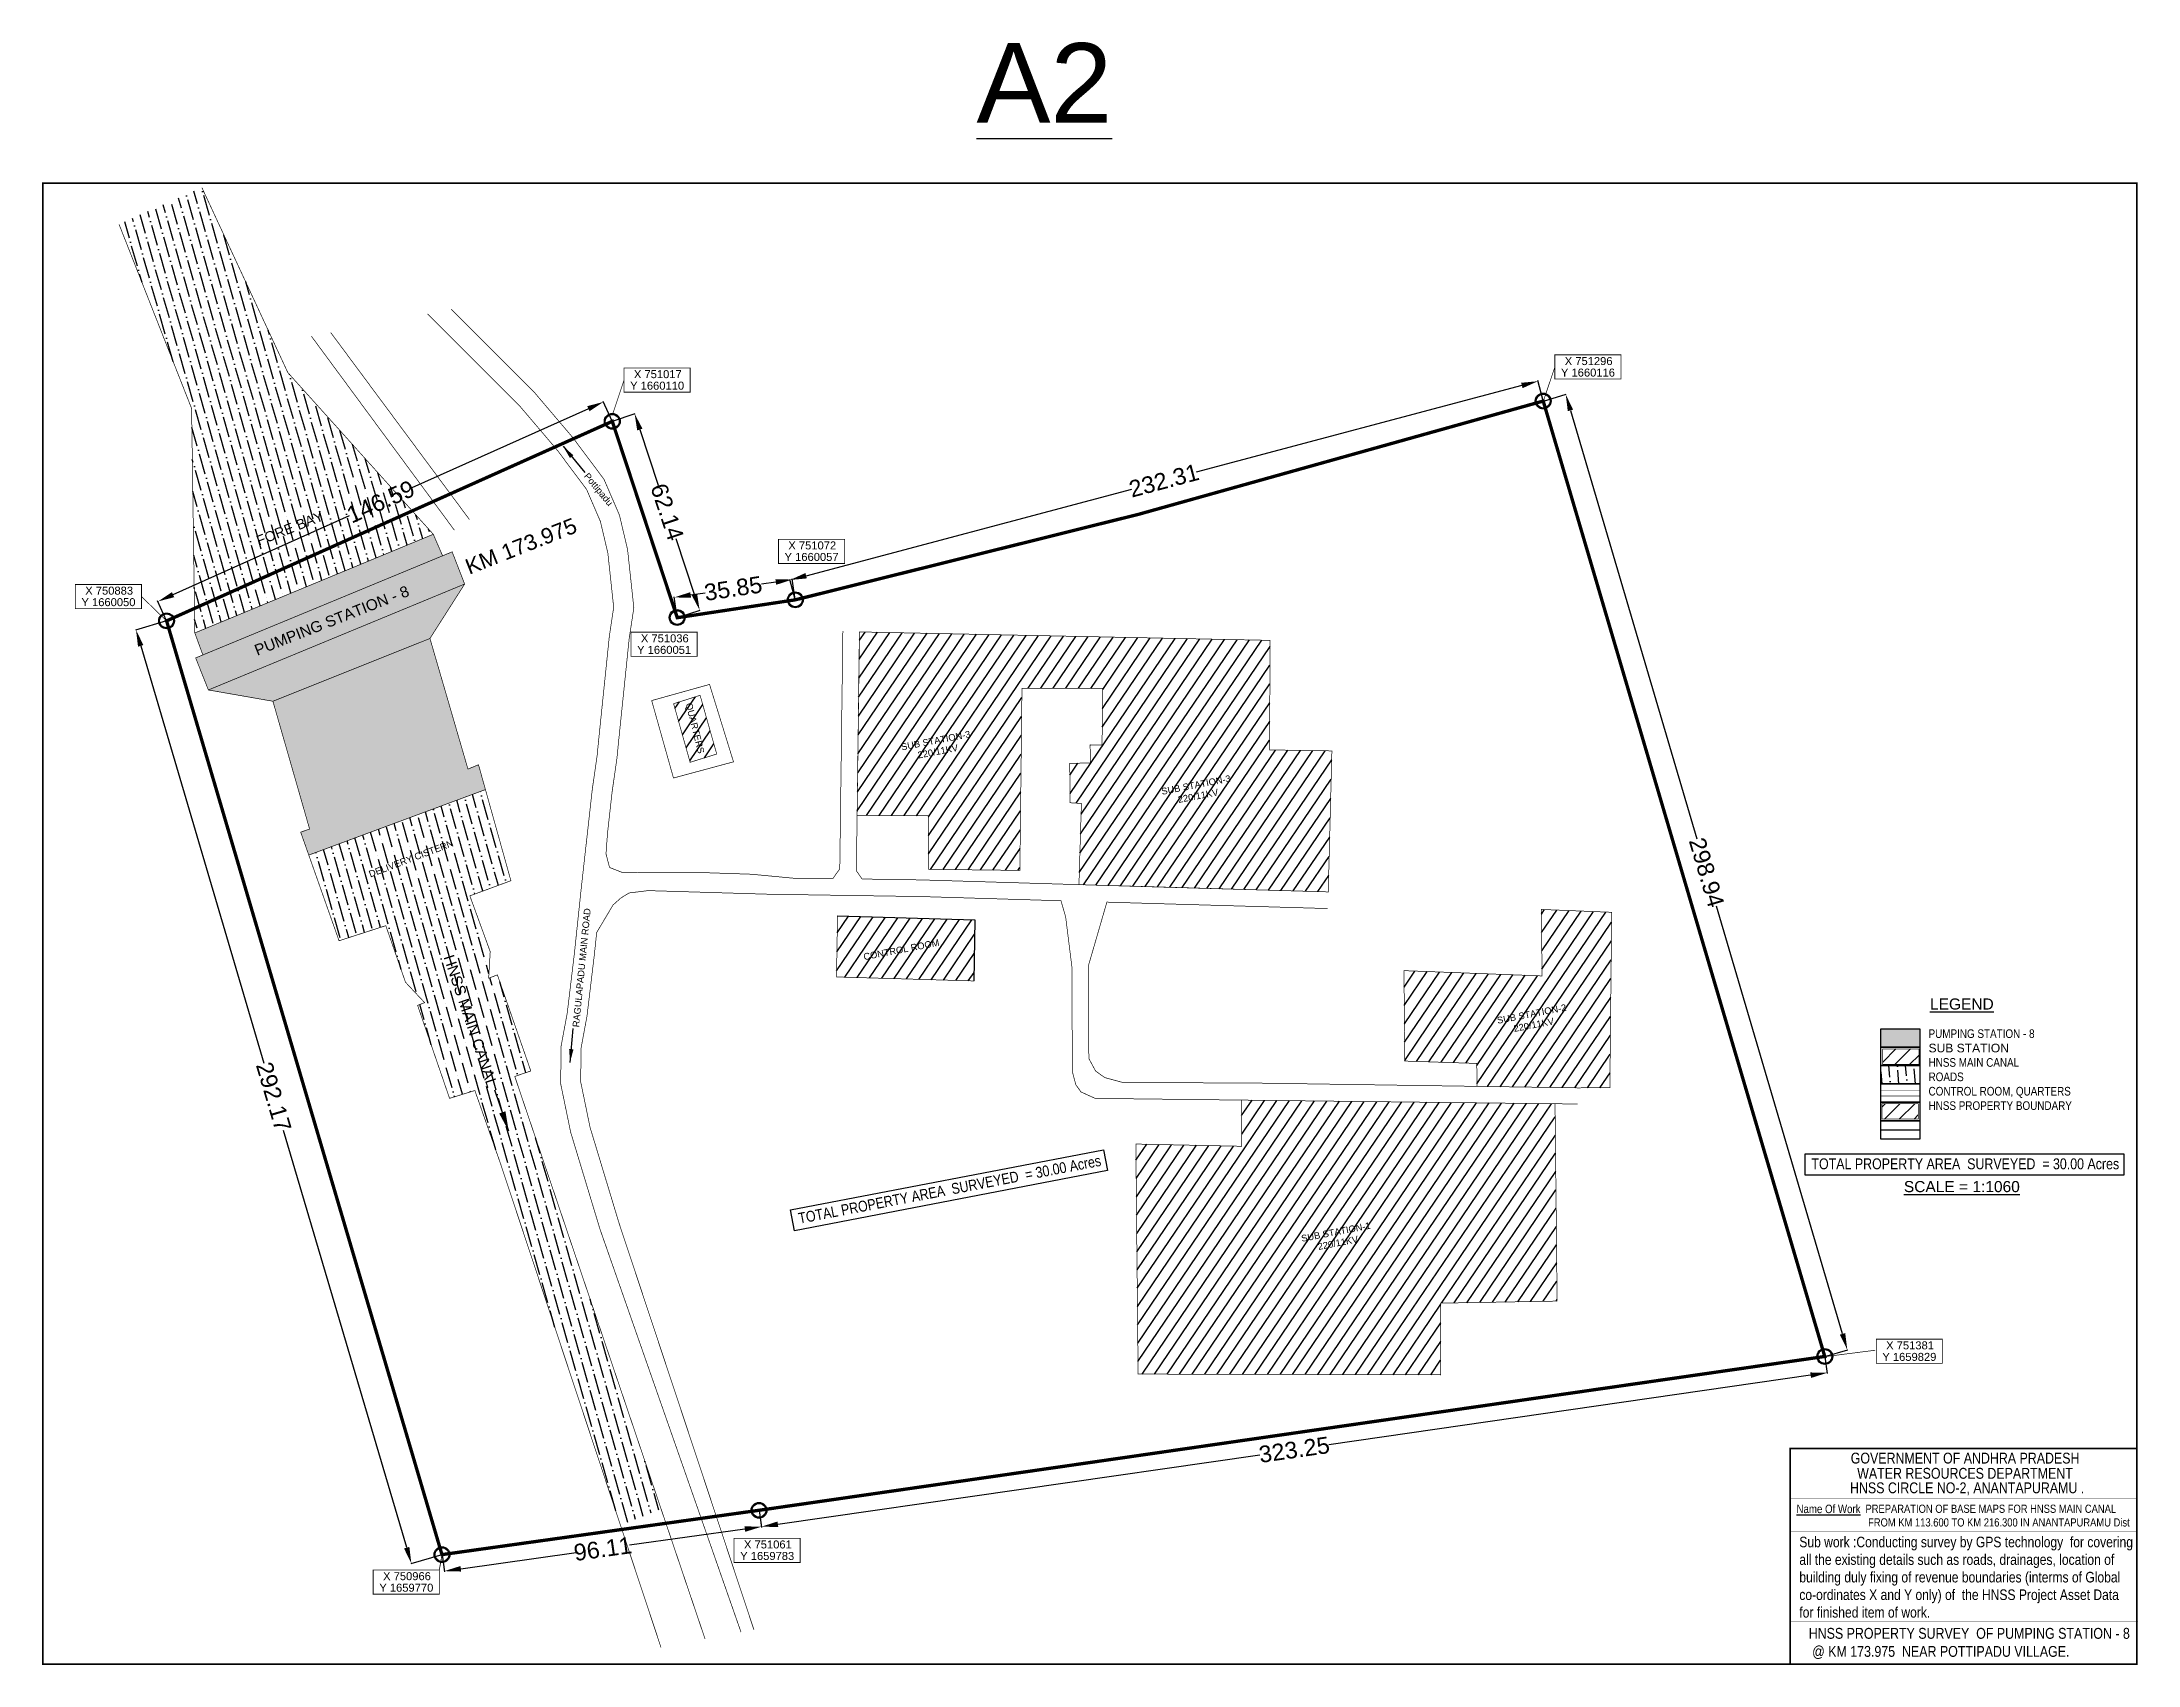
# Model space of a CAD drawing. Header units: inches. Extents: x 750846 to 751475, y 1659737 to 1660225.
import ezdxf
from ezdxf.enums import TextEntityAlignment as Align

# ---------------------------------------------------------------- set-up
doc = ezdxf.new("R2010")
doc.units = ezdxf.units.IN
doc.header["$MEASUREMENT"] = 0
doc.header["$PDMODE"] = 32
doc.header["$PDSIZE"] = 1
doc.linetypes.add('HIDDEN2', pattern=[0.1875, 0.125, -0.0625])
doc.layers.add('Layer3', color=1, linetype='Continuous')
doc.layers.add('PLOT', color=7, linetype='Continuous')
doc.styles.add('A', font='ARIAL.TTF')
doc.styles.add('ARIALN', font='ARIALN.TTF')
doc.styles.get("Standard").update_dxf_attribs({"font": 'ARIAL.TTF'})
doc.dimstyles.get("Standard").update_dxf_attribs({"dimtxt": 0.18, "dimasz": 0.18, "dimexe": 0.18, "dimexo": 0.0625, "dimgap": 0.09, "dimtad": 0, "dimzin": 0, "dimdsep": 46, "dimtxsty": 'Standard', "dimcen": 0.09, "dimadec": 0, "dimazin": 0, "dimtfac": 1, "dimtofl": 0, "dimtmove": 0, "dimatfit": 3, "dimfxl": 1, "dimtolj": 1, "dimtzin": 0, "dimarcsym": 0})
pattern_1 = [(55.88767216, (327014.5668, -112057.899), (-2.5873115237, 1.752553588), [])]
pattern_2 = [(45, (-15.8378, -48.742), (-2.209708691, 2.209708691), [])]

# ---------------------------------------------------------------- blocks, each defined once
blk = doc.blocks.new('*D1')
at = {"layer": 'Defpoints', "color": 0, "transparency": 16777216}
for p in [(751381.2, 1659830), (751061.27, 1659783.83), (751061.97, 1659778.92)]:
    blk.add_point(p, dxfattribs=at)
at = {"layer": 'PLOT', "color": 0, "lineweight": -2, "transparency": 16777216}
for p, q in [((751381.21, 1659829.94), (751381.93, 1659824.91)), ((751376.96, 1659824.37), (751232.32, 1659803.5)), ((751066.92, 1659779.63), (751211.56, 1659800.51)), ((751061.27, 1659783.77), (751062, 1659778.74))]:
    blk.add_line(p, q, dxfattribs=at)
at = {"layer": 'PLOT', "color": 0, "transparency": 16777216}
for points in [[(751376.84, 1659825.2), (751377.08, 1659823.55), (751381.91, 1659825.09)], [(751066.8, 1659780.46), (751067.04, 1659778.81), (751061.97, 1659778.92)]]:
    blk.add_solid(points, dxfattribs=at)
at = {"layer": 'PLOT', "color": 0, "transparency": 16777216, "insert": (751221.94, 1659802), "char_height": 5, "attachment_point": 5, "rotation": 8.21085}
blk.add_mtext('\\A1;323.25', dxfattribs=at)
blk = doc.blocks.new('*D2')
at = {"layer": 'Defpoints', "color": 0, "transparency": 16777216}
for p in [(750883.41, 1660050.76), (750874.23, 1660048.06), (750966.08, 1659770.53)]:
    blk.add_point(p, dxfattribs=at)
at = {"layer": 'PLOT', "color": 0, "lineweight": -2, "transparency": 16777216}
for p, q in [((750883.35, 1660050.74), (750874.06, 1660048)), ((750875.64, 1660043.26), (750912.59, 1659918.02)), ((750955.49, 1659772.62), (750918.54, 1659897.86)), ((750966.02, 1659770.51), (750956.73, 1659767.77))]:
    blk.add_line(p, q, dxfattribs=at)
at = {"layer": 'PLOT', "color": 0, "transparency": 16777216}
for points in [[(750876.44, 1660043.5), (750874.84, 1660043.02), (750874.23, 1660048.06)], [(750956.29, 1659772.85), (750954.69, 1659772.38), (750956.9, 1659767.82)]]:
    blk.add_solid(points, dxfattribs=at)
at = {"layer": 'PLOT', "color": 0, "transparency": 16777216, "insert": (750915.56, 1659907.94), "char_height": 5, "attachment_point": 5, "rotation": 286.43658}
blk.add_mtext('\\A1;292.17', dxfattribs=at)
blk = doc.blocks.new('*D3')
at = {"layer": 'Defpoints', "color": 0, "transparency": 16777216}
for p in [(751061.27, 1659783.83), (750966.08, 1659770.53), (750966.77, 1659765.58)]:
    blk.add_point(p, dxfattribs=at)
at = {"layer": 'PLOT', "color": 0, "lineweight": -2, "transparency": 16777216}
for p, q in [((751061.27, 1659783.77), (751061.98, 1659778.71)), ((751057, 1659778.2), (751022.33, 1659773.35)), ((750966.09, 1659770.47), (750966.79, 1659765.4)), ((750971.72, 1659766.27), (751006.4, 1659771.12))]:
    blk.add_line(p, q, dxfattribs=at)
at = {"layer": 'PLOT', "color": 0, "transparency": 16777216}
for points in [[(751056.89, 1659779.02), (751057.12, 1659777.37), (751061.96, 1659778.89)], [(750971.61, 1659767.1), (750971.84, 1659765.45), (750966.77, 1659765.58)]]:
    blk.add_solid(points, dxfattribs=at)
at = {"layer": 'PLOT', "color": 0, "transparency": 16777216, "insert": (751014.36, 1659772.24), "char_height": 5, "attachment_point": 5, "rotation": 7.95794}
blk.add_mtext('\\A1;96.11', dxfattribs=at)
blk = doc.blocks.new('*D4')
at = {"layer": 'Defpoints', "color": 0, "transparency": 16777216}
for p in [(751014.59, 1660116.49), (751017.2, 1660110.66), (750883.41, 1660050.76)]:
    blk.add_point(p, dxfattribs=at)
at = {"layer": 'PLOT', "color": 0, "lineweight": -2, "transparency": 16777216}
for p, q in [((751010.03, 1660114.45), (750957.04, 1660090.73)), ((751017.18, 1660110.71), (751014.52, 1660116.65)), ((750885.36, 1660058.64), (750938.35, 1660082.36)), ((750883.38, 1660050.82), (750880.72, 1660056.76))]:
    blk.add_line(p, q, dxfattribs=at)
at = {"layer": 'PLOT', "color": 0, "transparency": 16777216}
for points in [[(751009.69, 1660115.21), (751010.37, 1660113.69), (751014.59, 1660116.49)], [(750885.02, 1660059.4), (750885.7, 1660057.88), (750880.79, 1660056.59)]]:
    blk.add_solid(points, dxfattribs=at)
at = {"layer": 'PLOT', "color": 0, "transparency": 16777216, "insert": (750947.69, 1660086.54), "char_height": 5, "attachment_point": 5, "rotation": 24.11588}
blk.add_mtext('\\A1;146.59', dxfattribs=at)
blk = doc.blocks.new('*D5')
at = {"layer": 'Defpoints', "color": 0, "transparency": 16777216}
for p in [(751017.18, 1660110.71), (751036.71, 1660051.73), (751043.44, 1660053.96)]:
    blk.add_point(p, dxfattribs=at)
at = {"layer": 'PLOT', "color": 0, "lineweight": -2, "transparency": 16777216}
for p, q in [((751017.24, 1660110.73), (751024.08, 1660113)), ((751025.48, 1660108.2), (751030.99, 1660091.55)), ((751041.87, 1660058.7), (751036.36, 1660075.35)), ((751036.77, 1660051.75), (751043.61, 1660054.01))]:
    blk.add_line(p, q, dxfattribs=at)
at = {"layer": 'PLOT', "color": 0, "transparency": 16777216}
for points in [[(751026.27, 1660108.46), (751024.69, 1660107.94), (751023.91, 1660112.94)], [(751042.66, 1660058.97), (751041.08, 1660058.44), (751043.44, 1660053.96)]]:
    blk.add_solid(points, dxfattribs=at)
at = {"layer": 'PLOT', "color": 0, "transparency": 16777216, "insert": (751033.68, 1660083.45), "char_height": 5, "attachment_point": 5, "rotation": 288.32272}
blk.add_mtext('\\A1;62.14', dxfattribs=at)
blk = doc.blocks.new('*D6')
at = {"layer": 'Defpoints', "color": 0, "transparency": 16777216}
for p in [(751071.24, 1660063.17), (751072.16, 1660057.09), (751036.71, 1660051.73)]:
    blk.add_point(p, dxfattribs=at)
at = {"layer": 'PLOT', "color": 0, "lineweight": -2, "transparency": 16777216}
for p, q in [((751066.29, 1660062.42), (751061.96, 1660061.77)), ((751072.15, 1660057.15), (751071.21, 1660063.35)), ((751036.7, 1660051.79), (751035.76, 1660057.99)), ((751040.73, 1660058.56), (751045.07, 1660059.21))]:
    blk.add_line(p, q, dxfattribs=at)
at = {"layer": 'PLOT', "color": 0, "transparency": 16777216}
for points in [[(751066.17, 1660063.25), (751066.42, 1660061.6), (751071.24, 1660063.17)], [(751040.61, 1660059.38), (751040.86, 1660057.73), (751035.79, 1660057.81)]]:
    blk.add_solid(points, dxfattribs=at)
at = {"layer": 'PLOT', "color": 0, "transparency": 16777216, "insert": (751053.51, 1660060.49), "char_height": 5, "attachment_point": 5, "rotation": 8.60317}
blk.add_mtext('\\A1;35.85', dxfattribs=at)
blk = doc.blocks.new('*D7')
at = {"layer": 'Defpoints', "color": 0, "transparency": 16777216}
for p in [(751295.09, 1660122.7), (751296.67, 1660116.75), (751072.16, 1660057.09)]:
    blk.add_point(p, dxfattribs=at)
at = {"layer": 'PLOT', "color": 0, "lineweight": -2, "transparency": 16777216}
for p, q in [((751290.26, 1660121.42), (751192.53, 1660095.45)), ((751296.66, 1660116.81), (751295.04, 1660122.88)), ((751075.41, 1660064.33), (751173.14, 1660090.3)), ((751072.14, 1660057.15), (751070.53, 1660063.22))]:
    blk.add_line(p, q, dxfattribs=at)
at = {"layer": 'PLOT', "color": 0, "transparency": 16777216}
for points in [[(751290.04, 1660122.22), (751290.47, 1660120.61), (751295.09, 1660122.7)], [(751075.19, 1660065.14), (751075.62, 1660063.52), (751070.58, 1660063.05)]]:
    blk.add_solid(points, dxfattribs=at)
at = {"layer": 'PLOT', "color": 0, "transparency": 16777216, "insert": (751182.83, 1660092.87), "char_height": 5, "attachment_point": 5, "rotation": 14.88025}
blk.add_mtext('\\A1;232.31', dxfattribs=at)
blk = doc.blocks.new('*D8')
at = {"layer": 'Defpoints', "color": 0, "transparency": 16777216}
for p in [(751296.67, 1660116.75), (751381.2, 1659830), (751387.96, 1659831.99)]:
    blk.add_point(p, dxfattribs=at)
at = {"layer": 'PLOT', "color": 0, "lineweight": -2, "transparency": 16777216}
for p, q in [((751296.73, 1660116.76), (751303.6, 1660118.79)), ((751304.84, 1660113.94), (751342.75, 1659985.33)), ((751386.54, 1659836.79), (751348.69, 1659965.19)), ((751381.26, 1659830.02), (751388.13, 1659832.04))]:
    blk.add_line(p, q, dxfattribs=at)
at = {"layer": 'PLOT', "color": 0, "transparency": 16777216}
for points in [[(751305.64, 1660114.18), (751304.05, 1660113.71), (751303.43, 1660118.74)], [(751387.34, 1659837.02), (751385.74, 1659836.55), (751387.96, 1659831.99)]]:
    blk.add_solid(points, dxfattribs=at)
at = {"layer": 'PLOT', "color": 0, "transparency": 16777216, "insert": (751345.72, 1659975.26), "char_height": 5, "attachment_point": 5, "rotation": 286.42396}
blk.add_mtext('\\A1;298.94', dxfattribs=at)

msp = doc.modelspace()

# ---------------------------------------------------------------- hatches: boundary and pattern name
at = {"layer": 'Layer3'}
h = msp.add_hatch(dxfattribs=at)
h.set_pattern_fill('ANSI36', color=4, scale=20, angle=60.887672, style=0)
h.set_pattern_definition([(105.88767216, (327149.4382, -112041.7547), (-3.602166819, 3.5234953114), [6.25, -1.25, 0, -1.25])])
h.paths.add_polyline_path([(750919.81, 1660125.282), (750894.027, 1660180.771), (750869.126, 1660169.813), (750890.918, 1660114.529), (750891.882, 1660047.144), (750963.475, 1660076.761)])
h.paths.add_polyline_path([(750911.322, 1660072.222), (750932.48, 1660080.568), (750930.772, 1660084.899), (750909.614, 1660076.554)], flags=24)
h = msp.add_hatch(color=17, dxfattribs=at)
h.paths.add_polyline_path([(750892.138, 1660039.651), (750895.956, 1660030.035), (750972.886, 1660061.829), (750969.137, 1660071.489)])
h.paths.add_polyline_path([(750966.272, 1660070.305), (750963.471, 1660076.759), (750891.882, 1660047.144), (750894.297, 1660040.544)])
h.paths.add_polyline_path([(750895.956, 1660030.035), (750915.327, 1660026.65), (750962.471, 1660045.487), (750972.887, 1660061.827), (750972.886, 1660061.829)])
h.paths.add_polyline_path([(750915.327, 1660026.65), (750926.343, 1659988.291), (750923.664, 1659987.365), (750926.095, 1659980.484), (750979.128, 1660000.136), (750977.046, 1660007.585), (750973.877, 1660006.291), (750962.471, 1660045.487)])
h.paths.add_polyline_path([(750910.141, 1660039.111), (750957.716, 1660057.876), (750955.837, 1660062.641), (750908.262, 1660043.876)], flags=24)
h = msp.add_hatch(dxfattribs=at)
h.set_pattern_fill('ANSI31', color=30, scale=25, angle=10.887672, style=0)
h.set_pattern_definition(pattern_1)
h.paths.add_polyline_path([(751232.143, 1659969.428), (751233.238, 1660011.752), (751214.539, 1660012.04), (751214.67, 1660044.924), (751091.386, 1660047.458), (751091.394, 1660045.166), (751090.708, 1659992.376), (751112.126, 1659992.286), (751112.136, 1659976.203), (751139.567, 1659975.886), (751140.198, 1660030.567), (751164.437, 1660030.517), (751164.235, 1660013.555), (751160.658, 1660013.56), (751160.706, 1660008.093), (751154.541, 1660008.04), (751154.644, 1659996.182), (751158.037, 1659995.981), (751157.307, 1659971.608)])
h.paths.add_polyline_path([(751181.417, 1660000.949), (751202.884, 1660005.078), (751204.1, 1659998.757), (751182.633, 1659994.628)], flags=24)
h.paths.add_polyline_path([(751103.286, 1660014.271), (751124.753, 1660018.4), (751125.969, 1660012.079), (751104.502, 1660007.949)], flags=24)
at = {"layer": 'Layer3', "true_color": 0x47b84d}
h = msp.add_hatch(dxfattribs=at)
h.set_pattern_fill('ANSI31', color=95, scale=25, angle=10.887672, style=0)
h.set_pattern_definition(pattern_1)
h.paths.add_polyline_path([(751043.569, 1660028.432), (751035.624, 1660025.9), (751040.573, 1660008.331), (751048.563, 1660010.806)])
h.paths.add_polyline_path([(751038.397, 1660026.21), (751042.641, 1660009.34), (751045.828, 1660010.142), (751041.585, 1660027.012)], flags=24)
at = {"layer": 'Layer3'}
h = msp.add_hatch(dxfattribs=at)
h.set_pattern_fill('ANSI36', color=4, scale=20, angle=60.887672, style=0)
h.set_pattern_definition([(105.88767216, (327014.5668, -112057.8992), (-3.602166819, 3.5234953114), [6.25, -1.25, 0, -1.25])])
h.paths.add_polyline_path([(750974.453, 1659968.238), (750986.771, 1659972.787), (750979.128, 1660000.136), (750926.095, 1659980.484), (750935.183, 1659954.764), (750949.218, 1659959.298), (750955.132, 1659942.315), (750960.882, 1659936.195), (750958.76, 1659935.375), (750968.36, 1659907.468), (750975.955, 1659909.818), (750983.731, 1659887.658), (751019.696, 1659779.252), (751031.876, 1659784.177), (750987.94, 1659914.04), (750992.746, 1659915.695), (750982.72, 1659944.525), (750980.097, 1659943.534), (750980.567, 1659951.484)])
at = {"layer": 'Layer3', "true_color": 0x47b84d}
h = msp.add_hatch(dxfattribs=at)
h.set_pattern_fill('ANSI31', color=95, scale=25, angle=10.887672, style=0)
h.set_pattern_definition(pattern_1)
h.paths.add_polyline_path([(751084.814, 1659962.213), (751084.529, 1659943.899), (751125.763, 1659942.711), (751126.048, 1659961.024)])
h.paths.add_polyline_path([(751092.412, 1659948.299), (751116.14, 1659952.863), (751115.553, 1659955.912), (751091.825, 1659951.348)], flags=24)
at = {"layer": 'Layer3'}
h = msp.add_hatch(dxfattribs=at)
h.set_pattern_fill('ANSI31', color=30, scale=25, angle=10.887672, style=0)
h.set_pattern_definition(pattern_1)
h.paths.add_polyline_path([(751276.794, 1659911.069), (751276.733, 1659917.95), (751255.109, 1659918.659), (751254.872, 1659945.795), (751296.317, 1659944.21), (751296.143, 1659964.165), (751317.228, 1659963.309), (751316.681, 1659910.664), (751307.001, 1659910.62)])
h.paths.add_polyline_path([(751282.194, 1659932.222), (751303.641, 1659936.348), (751304.857, 1659930.026), (751283.41, 1659925.901)], flags=24)
msp.add_hatch(color=17, dxfattribs=at).paths.add_polyline_path([(751398.013, 1659928.349), (751409.778, 1659928.349), (751409.778, 1659922.832), (751398.013, 1659922.832)])
h = msp.add_hatch(dxfattribs=at)
h.set_pattern_fill('ANSI31', color=30, scale=25, style=0)
h.set_pattern_definition(pattern_2)
h.paths.add_polyline_path([(751398.593, 1659922.309), (751409.438, 1659922.309), (751409.438, 1659917.69), (751398.593, 1659917.69)])
h = msp.add_hatch(dxfattribs=at)
h.set_pattern_fill('ANSI36', color=4, scale=20, angle=50, style=0)
h.set_pattern_definition([(95, (-15.8378, -48.742), (-2.8717931198, 4.1404624473), [6.25, -1.25, 0, -1.25])])
h.paths.add_polyline_path([(751398.013, 1659917.316), (751409.778, 1659917.316), (751409.778, 1659911.8), (751398.013, 1659911.8)])
h = msp.add_hatch(dxfattribs=at)
h.set_pattern_fill('ANSI31', color=30, scale=25, angle=10.887672, style=0)
h.set_pattern_definition(pattern_1)
edge = h.paths.add_edge_path()
edge.add_line((751265.872, 1659824.323), (751265.923, 1659846.003))
edge.add_line((751265.923, 1659846.003), (751300.853, 1659846.621))
edge.add_line((751300.853, 1659846.621), (751300.225, 1659905.848))
edge.add_line((751300.225, 1659905.848), (751206.124, 1659906.946))
edge.add_line((751206.124, 1659906.946), (751206.174, 1659893.084))
edge.add_line((751206.174, 1659893.084), (751174.379, 1659893.755))
edge.add_line((751174.379, 1659893.755), (751175.062, 1659824.708))
edge.add_line((751175.062, 1659824.708), (751265.873, 1659824.498))
h.paths.add_polyline_path([(751223.595, 1659866.816), (751244.683, 1659870.872), (751245.899, 1659864.551), (751224.81, 1659860.495)], flags=24)
at = {"layer": 'Layer3', "true_color": 0x47b84d}
h = msp.add_hatch(dxfattribs=at)
h.set_pattern_fill('ANSI31', color=95, scale=25, style=0)
h.set_pattern_definition(pattern_2)
h.paths.add_polyline_path([(751398.415, 1659905.858), (751409.26, 1659905.858), (751409.26, 1659901.239), (751398.415, 1659901.239)])

# ---------------------------------------------------------------- linework, layer by layer
at = {"layer": 'Layer3', "color": 150, "const_width": 0.2}
for points, elevation in [([(750919.81, 1660125.282), (750894.027, 1660180.771)], -34.025), ([(750890.918, 1660114.529), (750869.126, 1660169.813)], -34.025), ([(750963.465, 1660076.772), (750919.81, 1660125.282)], -34.025), ([(750891.882, 1660047.144), (750890.918, 1660114.529)], -34.025), ([(750894.297, 1660040.544), (750891.882, 1660047.144), (750963.471, 1660076.759), (750966.272, 1660070.305)], -34.025), ([(750892.138, 1660039.651), (750895.956, 1660030.035), (750972.886, 1660061.829), (750969.137, 1660071.489), (750892.138, 1660039.651)], -34.025), ([(750895.956, 1660030.035), (750972.886, 1660061.829), (750969.143, 1660071.475)], -31.235), ([(750972.887, 1660061.827), (750962.471, 1660045.487), (750973.877, 1660006.291), (750977.046, 1660007.585), (750986.771, 1659972.787), (750974.453, 1659968.238), (750980.567, 1659951.484), (750980.097, 1659943.534), (750982.72, 1659944.525), (750992.746, 1659915.695), (750987.94, 1659914.04), (751045.067, 1659745.188)], -25.655), ([(750962.471, 1660045.487), (750915.327, 1660026.65)], -25.655), ([(750895.956, 1660030.035), (750915.327, 1660026.65), (750926.343, 1659988.291), (750923.664, 1659987.365), (750935.183, 1659954.764), (750949.218, 1659959.298), (750955.132, 1659942.315), (750960.882, 1659936.195), (750958.76, 1659935.375), (750968.36, 1659907.468), (750975.955, 1659909.818), (750983.731, 1659887.658), (751031.841, 1659742.644)], -28.445), ([(750926.098, 1659980.485), (750979.166, 1660000.15)], -28.445)]:
    msp.add_lwpolyline(points, dxfattribs=dict(at, elevation=elevation))
at = {"layer": 'Layer3', "color": 6}
for points, const_width in [([(751015.78, 1659987.114), (751017.173, 1659999.571), (751018.625, 1660009.698), (751019.076, 1660014.34), (751022.276, 1660045.414), (751023.678, 1660054.695), (751021.804, 1660072.138), (751019.362, 1660082.506), (751014.716, 1660093.267), (751005.41, 1660105.719), (750993.751, 1660119.425), (750968.865, 1660144.293)], 0.2), ([(751055.851, 1659747.262), (751013.523, 1659868.182), (751004.71, 1659897.31), (751001.711, 1659911.864), (751001.847, 1659923.149), (751003.68, 1659933.052), (751005.848, 1659951.117), (751007.869, 1659970.366), (751011.221, 1660000.331), (751012.666, 1660010.415), (751013.106, 1660014.937), (751016.322, 1660046.17), (751017.63, 1660054.825), (751015.878, 1660071.126), (751013.644, 1660080.614), (751009.487, 1660090.24), (751000.717, 1660101.976), (750989.338, 1660115.353), (750961.747, 1660142.924)], 0.2), ([(750969.808, 1660077.992), (750926.872, 1660136.216)], 0.2), ([(750974.303, 1660081.213), (750932.664, 1660137.33)], 0.2), ([(751015.78, 1659987.114), (751017.173, 1659999.571), (751018.625, 1660009.698), (751019.076, 1660014.34), (751022.276, 1660045.414), (751023.678, 1660054.695), (751021.804, 1660072.138), (751019.362, 1660082.506), (751014.716, 1660093.267), (751005.41, 1660105.719), (750993.751, 1660119.425), (750979.311, 1660133.855)], 0.2), ([(751072.328, 1659973.466), (751083.494, 1659973.538), (751085.499, 1659976.34), (751085.499, 1659976.34), (751086.427, 1660047.753)], 0.2), ([(751092.189, 1659973.298), (751090.492, 1659975.751), (751091.386, 1660047.458)], 0.2), ([(751015.78, 1659987.114), (751015.321, 1659980.835), (751016.386, 1659976.765), (751020.246, 1659975.245), (751042.55, 1659975.279), (751058.935, 1659974.737), (751072.328, 1659973.466)], 0.2), ([(751092.189, 1659973.298), (751109.98, 1659973.026), (751178.715, 1659970.966), (751232.143, 1659969.428)], 0.2), ([(751409.778, 1659909.907), (751398.013, 1659909.907)], 0.115), ([(751409.778, 1659908.177), (751398.013, 1659908.177)], 0.115)]:
    msp.add_lwpolyline(points, dxfattribs=dict(at, const_width=const_width))
at = {"layer": 'Layer3', "const_width": 0.24}
for points in [[(751020.726, 1660126.675), (751040.58, 1660126.675), (751040.58, 1660119.408), (751020.726, 1660119.408)], [(751300.163, 1660130.603), (751320.017, 1660130.603), (751320.017, 1660123.336), (751300.163, 1660123.336)], [(751067.091, 1660075.273), (751086.945, 1660075.273), (751086.945, 1660068.006), (751067.091, 1660068.006)], [(750856.02, 1660061.701), (750875.873, 1660061.701), (750875.873, 1660054.434), (750856.02, 1660054.434)], [(751022.823, 1660047.391), (751042.676, 1660047.391), (751042.676, 1660040.123), (751022.823, 1660040.123)], [(751396.65, 1659835.188), (751416.503, 1659835.188), (751416.503, 1659827.92), (751396.65, 1659827.92)], [(751053.77, 1659775.44), (751073.624, 1659775.44), (751073.624, 1659768.173), (751053.77, 1659768.173)], [(750945.431, 1659765.913), (750965.284, 1659765.913), (750965.284, 1659758.645), (750945.431, 1659758.645)]]:
    msp.add_lwpolyline(points, close=True, dxfattribs=at)
at = {"layer": 'Layer3'}
for points, const_width in [([(751296.734, 1660116.764), (751300.163, 1660126.969)], 0.2), ([(751017.297, 1660112.775), (751020.726, 1660122.981)], 0.2), ([(750883.406, 1660050.763), (750875.873, 1660058.067)], 0.2), ([(751381.207, 1659829.938), (751396.32, 1659831.867)], 0.2), ([(750965.284, 1659765.913), (750966.086, 1659770.466)], 0.24)]:
    msp.add_lwpolyline(points, dxfattribs=dict(at, const_width=const_width))
at = {"layer": 'Layer3', "color": 5, "const_width": 1}
msp.add_lwpolyline([(751027.985, 1660078.084), (751036.71, 1660051.727), (751072.158, 1660057.09), (751175.357, 1660082.798), (751296.674, 1660116.746), (751381.198, 1659829.999), (751061.265, 1659783.835), (750966.078, 1659770.528), (750883.406, 1660050.763), (751017.202, 1660110.657)], close=True, dxfattribs=at)
at = {"layer": 'Layer3', "color": 30, "const_width": 0.2}
for points in [[(751232.143, 1659969.428), (751233.238, 1660011.752), (751214.539, 1660012.04), (751214.67, 1660044.924), (751091.386, 1660047.458), (751091.394, 1660045.166), (751090.708, 1659992.376), (751112.126, 1659992.286), (751112.136, 1659976.203), (751139.567, 1659975.886), (751140.198, 1660030.567), (751164.437, 1660030.517), (751164.235, 1660013.555), (751160.658, 1660013.56), (751160.706, 1660008.093), (751154.541, 1660008.04), (751154.644, 1659996.182), (751158.037, 1659995.981), (751157.307, 1659971.608), (751232.143, 1659969.428)], [(751265.872, 1659824.323), (751265.923, 1659846.003), (751300.853, 1659846.621), (751300.225, 1659905.848), (751206.124, 1659906.946), (751206.174, 1659893.084), (751206.174, 1659893.084), (751174.379, 1659893.755), (751175.062, 1659824.708), (751265.873, 1659824.498)]]:
    msp.add_lwpolyline(points, dxfattribs=at)
at = {"layer": 'Layer3', "color": 5, "linetype": 'HIDDEN2', "ltscale": 25, "const_width": 0.2, "elevation": -4.208}
msp.add_lwpolyline([(751035.576, 1660003.609), (751029.034, 1660026.851), (751046.405, 1660031.698), (751053.597, 1660008.464), (751035.576, 1660003.609)], dxfattribs=at)
at = {"layer": 'Layer3', "color": 95, "true_color": 0x47b84d, "const_width": 0.2}
for points, elevation in [([(751035.624, 1660025.9), (751040.573, 1660008.331), (751048.563, 1660010.806), (751043.569, 1660028.432), (751035.624, 1660025.9)], -0.434), ([(751084.814, 1659962.213), (751084.529, 1659943.899), (751125.763, 1659942.711), (751126.048, 1659961.024), (751084.814, 1659962.213)], 0.361), ([(751125.763, 1659942.711), (751084.529, 1659943.899)], 0.337)]:
    msp.add_lwpolyline(points, dxfattribs=dict(at, elevation=elevation))
at = {"layer": 'Layer3', "color": 6}
for points in [[(751012.526, 1659957.255, 0.2, 0.2, 0), (751017.444, 1659965.506, 0.2, 0.2, 0), (751019.803, 1659967.613, 0.2, 0.2, 0), (751022.253, 1659969.114, 0.2, 0.2, 0), (751027.984, 1659969.815, 0.2, 0.2, 0), (751064.024, 1659968.734, 0.2, 0.2, 0), (751109.866, 1659968.032, 0.2, 0.2, 0), (751151.907, 1659966.773, 0.2, 0.2, 0), (751153.321, 1659961.877, 0.2, 0.2, 0), (751155.195, 1659946.806, 0.2, 0.2, 0), (751155.311, 1659915.493, 0.2, 0.2, 0), (751156.37, 1659911.548, 0.2, 0.2, 0), (751157.905, 1659909.399, 0.2, 0.2, 0), (751162.165, 1659907.458, 0.2, 0.2, 0), (751306.993, 1659905.769, 0, 0, 0)], [(751307.001, 1659910.62, 0.2, 0.2, 0), (751210.705, 1659912.05, 0.2, 0.2, 0), (751170.451, 1659912.238, 0.2, 0.2, 0), (751165.098, 1659913.682, 0.2, 0.2, 0), (751162.318, 1659915.634, 0.2, 0.2, 0), (751160.341, 1659919.28, 0.2, 0.2, 0), (751160.084, 1659924.955, 0.2, 0.2, 0), (751160.163, 1659947.35, 0.2, 0.2, 0), (751165.689, 1659966.36, 0.2, 0.2, 0), (751178.568, 1659965.974, 0.2, 0.2, 0), (751231.999, 1659964.435, 0, 0, 0)], [(751059.716, 1659748.006, 0.2, 0.2, 0), (751019.266, 1659869.919, 0.2, 0.2, 0), (751010.531, 1659898.788, 0.2, 0.2, 0), (751007.719, 1659912.44, 0.2, 0.2, 0), (751007.84, 1659922.562, 0.2, 0.2, 0), (751009.615, 1659932.147, 0.2, 0.2, 0), (751011.811, 1659950.446, 0.2, 0.2, 0), (751012.526, 1659957.255, 0, 0, 0)]]:
    msp.add_lwpolyline(points, format="xyseb", dxfattribs=at)
at = {"layer": 'Layer3', "color": 5, "elevation": 0.361}
msp.add_lwpolyline([(751084.814, 1659962.213), (751126.048, 1659961.024), (751125.763, 1659942.711)], dxfattribs=at)
at = {"layer": 'Layer3', "color": 30, "const_width": 0.2, "elevation": -3.015}
msp.add_lwpolyline([(751276.794, 1659911.069), (751276.733, 1659917.95), (751255.109, 1659918.659), (751254.872, 1659945.795), (751296.317, 1659944.21), (751296.143, 1659964.165), (751317.228, 1659963.309), (751316.681, 1659910.664), (751307.001, 1659910.62), (751276.794, 1659911.069)], dxfattribs=at)
at = {"layer": 'Layer3', "color": 30, "const_width": 0.2}
msp.add_lwpolyline([(751398.593, 1659922.309), (751409.438, 1659922.309), (751409.438, 1659917.69), (751398.593, 1659917.69)], close=True, dxfattribs=at)
at = {"layer": 'Layer3', "color": 95, "true_color": 0x47b84d, "const_width": 0.2}
msp.add_lwpolyline([(751398.415, 1659905.858), (751409.26, 1659905.858), (751409.26, 1659901.239), (751398.415, 1659901.239)], close=True, dxfattribs=at)
at = {"layer": 'Layer3', "color": 5, "linetype": 'HIDDEN2', "ltscale": 25, "const_width": 0.4}
msp.add_lwpolyline([(751398.013, 1659898.009), (751409.778, 1659898.009)], dxfattribs=at)
at = {"layer": 'Layer3'}
for points in [[(751070.689, 1659873.978), (751164.649, 1659892.051), (751165.854, 1659885.784), (751071.894, 1659867.711)], [(751375.288, 1659890.802), (751470.971, 1659890.802), (751470.971, 1659884.42), (751375.288, 1659884.42)]]:
    msp.add_lwpolyline(points, close=True, dxfattribs=at)
for centre, radius in [((751296.674, 1660116.746), 2.372), ((751296.674, 1660116.746), 2.086), ((751296.674, 1660116.746), 2.086), ((751017.202, 1660110.657), 2.372), ((751017.202, 1660110.657), 2.086), ((751017.202, 1660110.657), 2.086), ((751072.158, 1660057.09), 2.372), ((751072.158, 1660057.09), 2.086), ((751072.158, 1660057.09), 2.086), ((750883.406, 1660050.763), 2.372), ((750883.406, 1660050.763), 2.086), ((750883.406, 1660050.763), 2.086), ((751036.701, 1660051.789), 2.372), ((751036.701, 1660051.789), 2.086), ((751036.71, 1660051.727), 2.086), ((751381.198, 1659829.999), 2.372), ((751381.198, 1659829.999), 2.086), ((751381.198, 1659829.999), 2.086), ((751061.265, 1659783.835), 2.372), ((751061.265, 1659783.835), 2.086), ((751061.265, 1659783.835), 2.086), ((750966.078, 1659770.528), 2.372), ((750966.078, 1659770.528), 2.086), ((750966.078, 1659770.528), 2.086)]:
    msp.add_circle(centre, radius, dxfattribs=at)
at = {"layer": 'PLOT', "color": 5, "const_width": 0.525, "elevation": -34.025}
msp.add_lwpolyline([(750846.248, 1660182.123), (751474.87, 1660182.123), (751474.87, 1659737.643), (750846.248, 1659737.643), (750846.248, 1660182.123)], dxfattribs=at)
at = {"layer": 'PLOT'}
for points in [[(751398.013, 1659928.349), (751409.778, 1659928.349), (751409.778, 1659922.832), (751398.013, 1659922.832)], [(751398.013, 1659922.832), (751409.778, 1659922.832), (751409.778, 1659917.316), (751398.013, 1659917.316)], [(751398.013, 1659917.316), (751409.778, 1659917.316), (751409.778, 1659911.8), (751398.013, 1659911.8)], [(751398.013, 1659911.8), (751409.778, 1659911.8), (751409.778, 1659906.284), (751398.013, 1659906.284)], [(751398.013, 1659906.284), (751409.778, 1659906.284), (751409.778, 1659900.767), (751398.013, 1659900.767)], [(751398.013, 1659900.767), (751409.778, 1659900.767), (751409.778, 1659895.251), (751398.013, 1659895.251)]]:
    msp.add_lwpolyline(points, close=True, dxfattribs=at)
at = {"layer": 'PLOT', "color": 5, "const_width": 0.465, "elevation": -34.025}
msp.add_lwpolyline([(751370.822, 1659737.643), (751474.87, 1659737.643), (751474.87, 1659802.377), (751370.822, 1659802.377)], close=True, dxfattribs=at)
at = {"layer": 'PLOT', "lineweight": -3, "const_width": 0.0776, "elevation": -34.025}
for points in [[(751370.812, 1659787.37), (751475.027, 1659787.37)], [(751370.765, 1659777.598), (751474.979, 1659777.598)], [(751370.999, 1659750.392), (751475.213, 1659750.392)]]:
    msp.add_lwpolyline(points, dxfattribs=at)

# ---------------------------------------------------------------- texts
at = {"layer": 'Layer3', "color": 0}
for s, rotation, p in [('Pottipadu', 309.521086, (751013.102, 1660090.238)), ('RAGULAPADU MAIN ROAD', 84.401849, (751007.995, 1659946.671))]:
    msp.add_text(s, height=2, rotation=rotation, dxfattribs=at).set_placement(p, align=Align.MIDDLE_CENTER)
for s, height, rotation, p in [('FORE BAY', 3, 21.526311, (750919.886, 1660079.951)), ('KM 173.975', 4.68, 21.526311, (750988.943, 1660075.411)), ('PUMPING STATION - 8', 3.3, 21.526311, (750932.384, 1660052.41)), ('QUARTERS ', 2, 284.119252, (751043.141, 1660018.435)), ('DELIVERY CISTERN  ', 2, 20.676976, (750957.163, 1659980.644)), ('CONTROL ROOM', 2, 10.887672, (751103.794, 1659953.087))]:
    msp.add_text(s, height=height, rotation=rotation, dxfattribs=at).set_placement(p, align=Align.TOP_CENTER)
at = {"layer": 'Layer3', "color": 1}
msp.add_text('HNSS MAIN CANAL', height=3.25, rotation=288.569458, dxfattribs=at).set_placement((750976.21, 1659931.177), align=Align.TOP_CENTER)
at = {"layer": 'Layer3', "color": 0, "char_height": 2.4, "width": 25.20763, "attachment_point": 2}
for s, insert in [('X 751017', (751030.874, 1660126.02)), ('Y 1660116', (751310.108, 1660126.49)), ('X 751296', (751310.311, 1660129.948)), ('Y 1660110', (751030.671, 1660122.562)), ('Y 1660057', (751077.036, 1660071.16)), ('X 751072', (751077.239, 1660074.618)), ('Y 1660050', (750865.965, 1660057.588)), ('X 750883', (750866.168, 1660061.046)), ('Y 1660051', (751032.768, 1660043.278)), ('X 751036', (751032.971, 1660046.735)), ('Y 1659829', (751406.594, 1659831.075)), ('X 751381', (751406.798, 1659834.532)), ('X 751061', (751063.918, 1659774.784)), ('Y 1659783', (751063.715, 1659771.327)), ('Y 1659770', (750955.376, 1659761.8)), ('X 750966', (750955.579, 1659765.257))]:
    msp.add_mtext(s, dxfattribs=dict(at, insert=insert))
at = {"layer": 'Layer3', "color": 0, "char_height": 2, "width": 21.00636, "attachment_point": 2, "rotation": 10.887672}
for s, insert in [('SUB STATION-3\\P220/11KV', (751114.114, 1660015.844)), ('SUB STATION-3\\P220/11KV', (751192.245, 1660002.522)), ('SUB STATION-2\\P220/11KV', (751293.012, 1659933.794)), ('SUB STATION-1\\P220/11KV', (751234.233, 1659868.353))]:
    msp.add_mtext(s, dxfattribs=dict(at, insert=insert))
at = {"layer": 'PLOT', "extrusion": (0.000201441, 0.004807, 0.999988), "style": 'A'}
for s, height, p in [('%%UA2', 23.831, (751146.896, 1660192.528, 8131.663)), ('%%ULEGEND', 3.3319, (751422.334, 1659915.877, 8130.389))]:
    msp.add_text(s, height=height, rotation=359.999945, dxfattribs=at).set_placement(p, align=Align.MIDDLE)
at = {"layer": 'PLOT', "color": 1, "extrusion": (0.000201441, 0.004807, 0.999988), "style": 'A'}
msp.add_text('%%USCALE = 1:1060', height=3.33191, rotation=359.999945, dxfattribs=at).set_placement((751422.334, 1659861.083, 8130.125), align=Align.MIDDLE)
at = {"layer": 'PLOT', "extrusion": (0.000201441, 0.004807, 0.999988), "style": 'ARIALN'}
for s, height, p in [('GOVERNMENT OF ANDHRA PRADESH ', 3.25036, (751388.983, 1659778.128, 8095.197)), ('HNSS CIRCLE NO-2, ANANTAPURAMU .', 3.25036, (751388.766, 1659769.213, 8095.116)), ('WATER RESOURCES DEPARTMENT  ', 3.25036, (751390.92, 1659773.57, 8095.137)), ('%%UName Of Work', 2.53474, (751372.718, 1659763.251, 8095.326))]:
    msp.add_text(s, height=height, rotation=359.999945, dxfattribs=at).set_placement(p)
at = {"layer": 'PLOT', "extrusion": (0.000201441, 0.004807, 0.999988), "attachment_point": 1, "text_direction": (1, -1e-06, -0.000201), "style": 'ARIALN'}
for s, insert, char_height, width in [('PUMPING STATION - 8\\P{\\fArial|b0|i0|c0|p34;\\C0;SUB STATION\\fArial Narrow|b0|i0|c0|p34;\\H1.5288x;\\c0; }\\PHNSS MAIN CANAL {\\H1.3525x; }\\PROADS {\\H1.4113x; }\\PCONTROL ROOM, QUARTERS {\\H1.3917x; }\\PHNSS PROPERTY BOUNDARY{\\H1.3982x; }', (751412.348, 1659928.18), 2.591, 72.69298), ('TOTAL PROPERTY AREA  SURVEYED  = 30.00 Acres', (751377.193, 1659889.442, -0.536), 3.25036, 125.44249), ('PREPARATION OF BASE MAPS FOR HNSS MAIN CANAL\\P FROM KM 113.600 TO KM 216.300 IN ANANTAPURAMU Dist', (751393.415, 1659785.524, -34.31), 2.45783, 79.33573), ('HNSS PROPERTY SURVEY  OF PUMPING STATION - 8 \\P @ KM 173.975  NEAR POTTIPADU VILLAGE.', (751376.386, 1659748.524, -34.56), 3.25036, 96.27056)]:
    msp.add_mtext(s, dxfattribs=dict(at, insert=insert, char_height=char_height, width=width))
at = {"layer": 'PLOT', "extrusion": (-0.000710118, 0.004758, 0.999988), "insert": (751072.816, 1659873.002, -0.536), "char_height": 3.25036, "width": 125.44249, "attachment_point": 1, "text_direction": (0.982, 0.188883, -0.000201), "style": 'ARIALN'}
msp.add_mtext('TOTAL PROPERTY AREA  SURVEYED  = 30.00 Acres', dxfattribs=at)
at = {"layer": 'PLOT', "color": 5, "extrusion": (0.000201441, 0.004807, 0.999988), "insert": (751373.559, 1659775.904, -34.075), "char_height": 3.165387, "width": 101.29896, "attachment_point": 1, "text_direction": (1, -1e-06, -0.000201), "style": 'ARIALN'}
msp.add_mtext('{\\C0;Sub work :Conducting survey by GPS technology  for covering all the existing details such as roads, drainages, location of building duly fixing of revenue boundaries (interms of Global  co-ordinates X and Y only) of  the HNSS Project Asset Data  for finished item of work.}', dxfattribs=at)

# ---------------------------------------------------------------- dimensions: what is measured, and where the dimension line sits
at = {"layer": 'PLOT'}
for p1, p2, distance, picture, middle in [((751072.158, 1660057.09), (751296.674, 1660116.746), 6.162, '*D7', (751182.833, 1660092.874)), ((750883.406, 1660050.763), (751017.202, 1660110.657), 6.39, '*D4', (750947.693, 1660086.542)), ((751017.176, 1660110.714), (751036.71, 1660051.727), 7.092, '*D5', (751033.676, 1660083.45)), ((751036.71, 1660051.727), (751072.158, 1660057.09), 6.15, '*D6', (751053.514, 1660060.489)), ((750966.0775, 1659770.528), (750883.4056, 1660050.7625), 9.5676, '*D2', (750915.565, 1659907.9381)), ((751381.198, 1659829.999), (751061.265, 1659783.835), 4.965, '*D1', (751221.941, 1659802.003)), ((751061.265, 1659783.835), (750966.078, 1659770.528), 4.994, '*D3', (751014.363, 1659772.236))]:
    dim = msp.add_aligned_dim(p1=p1, p2=p2, distance=distance, dimstyle='Standard', override={"dimtxt": 5, "dimasz": 5}, dxfattribs=at)
    dim.commit()
    dim.dimension.update_dxf_attribs({"geometry": picture, "text_midpoint": middle})
dim = msp.add_linear_dim(base=(751387.95545, 1659831.99128), p1=(751296.67366, 1660116.7462), p2=(751381.19816, 1659829.99943), angle=286.423962, dimstyle='Standard', override={"dimtxt": 5, "dimasz": 5}, dxfattribs=at)
dim.commit()
dim.dimension.update_dxf_attribs({"geometry": '*D8', "text_midpoint": (751345.72336, 1659975.26237), "dimtype": 161})

# ---------------------------------------------------------------- leaders
at = {"layer": 'Layer3', "color": 0}
for points in [[(751002.446, 1660103.159), (751008.973, 1660095.297)], [(751004.526, 1659918.249), (751005.491, 1659928.422)]]:
    msp.add_leader(points, dimstyle='Standard', override={"dimasz": 4, "dimgap": 0.09, "dimtad": 0}, dxfattribs=at)
at = {"layer": 'Layer3', "color": 1}
msp.add_leader([(750986.145, 1659897.588), (750981.905, 1659909.907)], dimstyle='Standard', override={"dimasz": 6}, dxfattribs=at)

doc.saveas('drawing.dxf')
